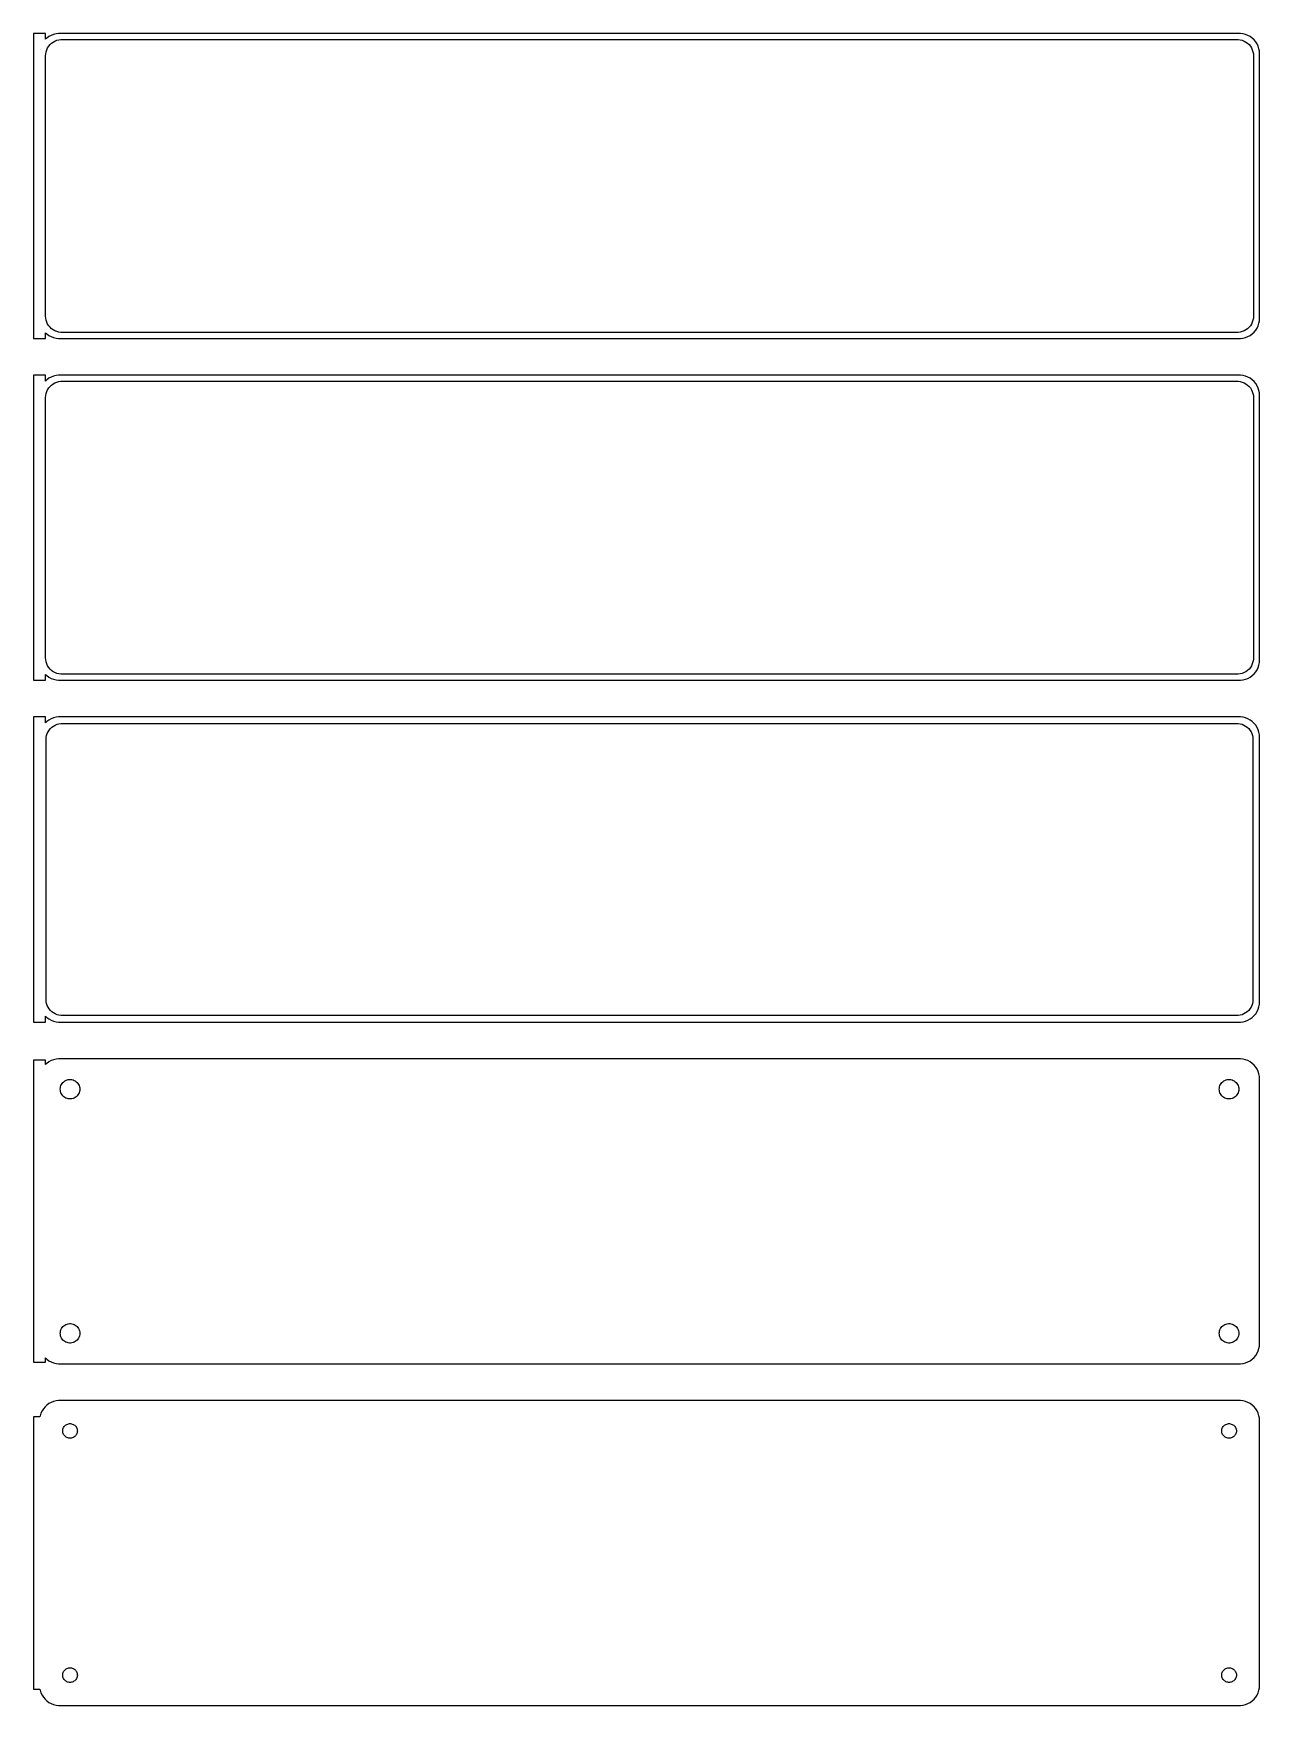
# Model space of a CAD drawing. Header units: metres. Extents: x -152 to 150, y 299 to 709.
import ezdxf

# ---------------------------------------------------------------- set-up
doc = ezdxf.new("R2010")
doc.units = ezdxf.units.M

msp = doc.modelspace()

# ---------------------------------------------------------------- linework, layer by layer
for p, q in [((-148.5, 709.49), (-151.5, 709.49)), ((-151.5, 709.49), (-151.5, 634.51)), ((-148.5, 708.059), (-148.5, 709.49)), ((-148.187, 708.353), (-148.5, 708.059)), ((-147.679, 708.722), (-148.187, 708.353)), ((-147.129, 709.024), (-147.679, 708.722)), ((-147.416, 706.738), (-147.05, 707.082)), ((-146.545, 709.255), (-147.129, 709.024)), ((-147.05, 707.082), (-146.643, 707.377)), ((-146.643, 707.377), (-146.203, 707.619)), ((-145.937, 709.411), (-146.545, 709.255)), ((-146.203, 707.619), (-145.736, 707.804)), ((-145.314, 709.49), (-145.937, 709.411)), ((-145.736, 707.804), (-145.25, 707.929)), ((145.314, 709.49), (-145.314, 709.49)), ((-145.25, 707.929), (-144.751, 707.992)), ((-144.751, 707.992), (144.751, 707.992)), ((144.751, 707.992), (145.25, 707.929)), ((145.25, 707.929), (145.736, 707.804)), ((145.937, 709.411), (145.314, 709.49)), ((145.736, 707.804), (146.203, 707.619)), ((146.545, 709.255), (145.937, 709.411)), ((146.203, 707.619), (146.643, 707.377)), ((147.129, 709.024), (146.545, 709.255)), ((146.643, 707.377), (147.05, 707.082)), ((147.05, 707.082), (147.416, 706.738)), ((147.679, 708.722), (147.129, 709.024)), ((148.187, 708.353), (147.679, 708.722)), ((148.645, 707.923), (148.187, 708.353)), ((149.045, 707.439), (148.645, 707.923)), ((149.382, 706.909), (149.045, 707.439)), ((149.649, 706.341), (149.382, 706.909)), ((-148.5, 704), (-148.468, 704.501)), ((-148.5, 640), (-148.5, 704)), ((-148.468, 704.501), (-148.374, 704.995)), ((-148.374, 704.995), (-148.219, 705.472)), ((-148.219, 705.472), (-148.005, 705.927)), ((-148.005, 705.927), (-147.736, 706.351)), ((-147.736, 706.351), (-147.416, 706.738)), ((147.416, 706.738), (147.736, 706.351)), ((147.736, 706.351), (148.005, 705.927)), ((148.005, 705.927), (148.219, 705.472)), ((148.219, 705.472), (148.374, 704.995)), ((148.374, 704.995), (148.468, 704.501)), ((148.468, 704.501), (148.5, 704)), ((148.5, 704), (148.5, 640)), ((149.843, 705.743), (149.649, 706.341)), ((149.961, 705.127), (149.843, 705.743)), ((150, 704.5), (149.961, 705.127)), ((150, 639.5), (150, 704.5)), ((-148.468, 639.499), (-148.5, 640)), ((-148.374, 639.005), (-148.468, 639.499)), ((-148.219, 638.528), (-148.374, 639.005)), ((-148.005, 638.073), (-148.219, 638.528)), ((-147.736, 637.649), (-148.005, 638.073)), ((-147.416, 637.262), (-147.736, 637.649)), ((-147.05, 636.918), (-147.416, 637.262)), ((147.416, 637.262), (147.05, 636.918)), ((147.736, 637.649), (147.416, 637.262)), ((148.005, 638.073), (147.736, 637.649)), ((148.219, 638.528), (148.005, 638.073)), ((148.374, 639.005), (148.219, 638.528)), ((148.468, 639.499), (148.374, 639.005)), ((148.5, 640), (148.468, 639.499)), ((149.045, 636.561), (149.382, 637.091)), ((149.382, 637.091), (149.649, 637.659)), ((149.649, 637.659), (149.843, 638.257)), ((149.843, 638.257), (149.961, 638.873)), ((149.961, 638.873), (150, 639.5)), ((-151.5, 634.51), (-148.5, 634.51)), ((-148.5, 635.941), (-148.187, 635.647)), ((-148.5, 634.51), (-148.5, 635.941)), ((-148.187, 635.647), (-147.679, 635.278)), ((-147.679, 635.278), (-147.129, 634.976)), ((-147.129, 634.976), (-146.545, 634.745)), ((-146.643, 636.623), (-147.05, 636.918)), ((-146.203, 636.381), (-146.643, 636.623)), ((-146.545, 634.745), (-145.937, 634.589)), ((-145.736, 636.196), (-146.203, 636.381)), ((-145.937, 634.589), (-145.314, 634.51)), ((-145.25, 636.071), (-145.736, 636.196)), ((-145.314, 634.51), (145.314, 634.51)), ((-144.751, 636.008), (-145.25, 636.071)), ((144.751, 636.008), (-144.751, 636.008)), ((145.25, 636.071), (144.751, 636.008)), ((145.736, 636.196), (145.25, 636.071)), ((145.314, 634.51), (145.937, 634.589)), ((146.203, 636.381), (145.736, 636.196)), ((145.937, 634.589), (146.545, 634.745)), ((146.643, 636.623), (146.203, 636.381)), ((146.545, 634.745), (147.129, 634.976)), ((147.05, 636.918), (146.643, 636.623)), ((147.129, 634.976), (147.679, 635.278)), ((147.679, 635.278), (148.187, 635.647)), ((148.187, 635.647), (148.645, 636.077)), ((148.645, 636.077), (149.045, 636.561)), ((-148.5, 625.49), (-151.5, 625.49)), ((-151.5, 625.49), (-151.5, 550.51)), ((-148.5, 624.059), (-148.5, 625.49)), ((-147.679, 624.722), (-148.187, 624.353)), ((-147.129, 625.024), (-147.679, 624.722)), ((-146.545, 625.255), (-147.129, 625.024)), ((-145.937, 625.411), (-146.545, 625.255)), ((-145.314, 625.49), (-145.937, 625.411)), ((145.314, 625.49), (-145.314, 625.49)), ((145.937, 625.411), (145.314, 625.49)), ((146.545, 625.255), (145.937, 625.411)), ((147.129, 625.024), (146.545, 625.255)), ((147.679, 624.722), (147.129, 625.024)), ((148.187, 624.353), (147.679, 624.722)), ((-148.187, 624.353), (-148.5, 624.059)), ((-148.468, 620.501), (-148.374, 620.995)), ((-148.374, 620.995), (-148.219, 621.472)), ((-148.219, 621.472), (-148.005, 621.927)), ((-148.005, 621.927), (-147.736, 622.351)), ((-147.736, 622.351), (-147.416, 622.738)), ((-147.416, 622.738), (-147.05, 623.082)), ((-147.05, 623.082), (-146.643, 623.377)), ((-146.643, 623.377), (-146.203, 623.619)), ((-146.203, 623.619), (-145.736, 623.804)), ((-145.736, 623.804), (-145.25, 623.929)), ((-145.25, 623.929), (-144.751, 623.992)), ((-144.751, 623.992), (144.751, 623.992)), ((144.751, 623.992), (145.25, 623.929)), ((145.25, 623.929), (145.736, 623.804)), ((145.736, 623.804), (146.203, 623.619)), ((146.203, 623.619), (146.643, 623.377)), ((146.643, 623.377), (147.05, 623.082)), ((147.05, 623.082), (147.416, 622.738)), ((147.416, 622.738), (147.736, 622.351)), ((147.736, 622.351), (148.005, 621.927)), ((148.005, 621.927), (148.219, 621.472)), ((148.645, 623.923), (148.187, 624.353)), ((148.219, 621.472), (148.374, 620.995)), ((148.374, 620.995), (148.468, 620.501)), ((149.045, 623.439), (148.645, 623.923)), ((149.382, 622.909), (149.045, 623.439)), ((149.649, 622.341), (149.382, 622.909)), ((149.843, 621.743), (149.649, 622.341)), ((149.961, 621.127), (149.843, 621.743)), ((150, 620.5), (149.961, 621.127)), ((-148.5, 620), (-148.468, 620.501)), ((-148.5, 556), (-148.5, 620)), ((148.468, 620.501), (148.5, 620)), ((148.5, 620), (148.5, 556)), ((150, 555.5), (150, 620.5)), ((-148.468, 555.499), (-148.5, 556)), ((-148.374, 555.005), (-148.468, 555.499)), ((-148.219, 554.528), (-148.374, 555.005)), ((148.374, 555.005), (148.219, 554.528)), ((148.468, 555.499), (148.374, 555.005)), ((148.5, 556), (148.468, 555.499)), ((149.843, 554.257), (149.961, 554.873)), ((149.961, 554.873), (150, 555.5)), ((-148.5, 551.941), (-148.187, 551.647)), ((-148.5, 550.51), (-148.5, 551.941)), ((-148.005, 554.073), (-148.219, 554.528)), ((-148.187, 551.647), (-147.679, 551.278)), ((-147.736, 553.649), (-148.005, 554.073)), ((-147.416, 553.262), (-147.736, 553.649)), ((-147.679, 551.278), (-147.129, 550.976)), ((-147.05, 552.918), (-147.416, 553.262)), ((-147.129, 550.976), (-146.545, 550.745)), ((-146.643, 552.623), (-147.05, 552.918)), ((-146.203, 552.381), (-146.643, 552.623)), ((-146.545, 550.745), (-145.937, 550.589)), ((-145.736, 552.196), (-146.203, 552.381)), ((-145.25, 552.071), (-145.736, 552.196)), ((-144.751, 552.008), (-145.25, 552.071)), ((144.751, 552.008), (-144.751, 552.008)), ((145.25, 552.071), (144.751, 552.008)), ((145.736, 552.196), (145.25, 552.071)), ((146.203, 552.381), (145.736, 552.196)), ((145.937, 550.589), (146.545, 550.745)), ((146.643, 552.623), (146.203, 552.381)), ((146.545, 550.745), (147.129, 550.976)), ((147.05, 552.918), (146.643, 552.623)), ((147.416, 553.262), (147.05, 552.918)), ((147.129, 550.976), (147.679, 551.278)), ((147.736, 553.649), (147.416, 553.262)), ((147.679, 551.278), (148.187, 551.647)), ((148.005, 554.073), (147.736, 553.649)), ((148.219, 554.528), (148.005, 554.073)), ((148.187, 551.647), (148.645, 552.077)), ((148.645, 552.077), (149.045, 552.561)), ((149.045, 552.561), (149.382, 553.091)), ((149.382, 553.091), (149.649, 553.659)), ((149.649, 553.659), (149.843, 554.257)), ((-151.5, 550.51), (-148.5, 550.51)), ((-145.937, 550.589), (-145.314, 550.51)), ((-145.314, 550.51), (145.314, 550.51)), ((145.314, 550.51), (145.937, 550.589)), ((-148.5, 541.49), (-151.5, 541.49)), ((-151.5, 541.49), (-151.5, 466.51)), ((-148.5, 540.059), (-148.5, 541.49)), ((-148.187, 540.353), (-148.5, 540.059)), ((-147.679, 540.722), (-148.187, 540.353)), ((-147.129, 541.024), (-147.679, 540.722)), ((-147.633, 538.276), (-147.323, 538.651)), ((-147.323, 538.651), (-146.969, 538.984)), ((-146.545, 541.255), (-147.129, 541.024)), ((-146.969, 538.984), (-146.575, 539.27)), ((-146.575, 539.27), (-146.149, 539.504)), ((-145.937, 541.411), (-146.545, 541.255)), ((-146.149, 539.504), (-145.697, 539.683)), ((-145.314, 541.49), (-145.937, 541.411)), ((-145.697, 539.683), (-145.226, 539.804)), ((145.314, 541.49), (-145.314, 541.49)), ((-145.226, 539.804), (-144.743, 539.865)), ((-144.743, 539.865), (144.743, 539.865)), ((144.743, 539.865), (145.226, 539.804)), ((145.226, 539.804), (145.697, 539.683)), ((145.937, 541.411), (145.314, 541.49)), ((145.697, 539.683), (146.149, 539.504)), ((146.545, 541.255), (145.937, 541.411)), ((146.149, 539.504), (146.575, 539.27)), ((147.129, 541.024), (146.545, 541.255)), ((146.575, 539.27), (146.969, 538.984)), ((146.969, 538.984), (147.323, 538.651)), ((147.679, 540.722), (147.129, 541.024)), ((147.323, 538.651), (147.633, 538.276)), ((148.187, 540.353), (147.679, 540.722)), ((148.645, 539.923), (148.187, 540.353)), ((149.045, 539.439), (148.645, 539.923)), ((149.382, 538.909), (149.045, 539.439)), ((149.649, 538.341), (149.382, 538.909)), ((-148.373, 536), (-148.342, 536.485)), ((-148.373, 472), (-148.373, 536)), ((-148.342, 536.485), (-148.251, 536.963)), ((-148.251, 536.963), (-148.101, 537.426)), ((-148.101, 537.426), (-147.894, 537.866)), ((-147.894, 537.866), (-147.633, 538.276)), ((147.633, 538.276), (147.894, 537.866)), ((147.894, 537.866), (148.101, 537.426)), ((148.101, 537.426), (148.251, 536.963)), ((148.251, 536.963), (148.342, 536.485)), ((148.342, 536.485), (148.373, 536)), ((148.373, 536), (148.373, 472)), ((149.843, 537.743), (149.649, 538.341)), ((149.961, 537.127), (149.843, 537.743)), ((150, 536.5), (149.961, 537.127)), ((150, 471.5), (150, 536.5)), ((-148.342, 471.515), (-148.373, 472)), ((-148.251, 471.037), (-148.342, 471.515)), ((-148.101, 470.574), (-148.251, 471.037)), ((-147.894, 470.134), (-148.101, 470.574)), ((-147.633, 469.724), (-147.894, 470.134)), ((-147.323, 469.349), (-147.633, 469.724)), ((-146.969, 469.016), (-147.323, 469.349)), ((-146.575, 468.73), (-146.969, 469.016)), ((-146.149, 468.496), (-146.575, 468.73)), ((146.575, 468.73), (146.149, 468.496)), ((146.969, 469.016), (146.575, 468.73)), ((147.323, 469.349), (146.969, 469.016)), ((147.633, 469.724), (147.323, 469.349)), ((147.894, 470.134), (147.633, 469.724)), ((148.101, 470.574), (147.894, 470.134)), ((148.251, 471.037), (148.101, 470.574)), ((148.342, 471.515), (148.251, 471.037)), ((148.373, 472), (148.342, 471.515)), ((148.645, 468.077), (149.045, 468.561)), ((149.045, 468.561), (149.382, 469.091)), ((149.382, 469.091), (149.649, 469.659)), ((149.649, 469.659), (149.843, 470.257)), ((149.843, 470.257), (149.961, 470.873)), ((149.961, 470.873), (150, 471.5)), ((-151.5, 466.51), (-148.5, 466.51)), ((-148.5, 467.941), (-148.187, 467.647)), ((-148.5, 466.51), (-148.5, 467.941)), ((-148.187, 467.647), (-147.679, 467.278)), ((-147.679, 467.278), (-147.129, 466.976)), ((-147.129, 466.976), (-146.545, 466.745)), ((-146.545, 466.745), (-145.937, 466.589)), ((-145.697, 468.317), (-146.149, 468.496)), ((-145.937, 466.589), (-145.314, 466.51)), ((-145.226, 468.196), (-145.697, 468.317)), ((-145.314, 466.51), (145.314, 466.51)), ((-144.743, 468.135), (-145.226, 468.196)), ((144.743, 468.135), (-144.743, 468.135)), ((145.226, 468.196), (144.743, 468.135)), ((145.697, 468.317), (145.226, 468.196)), ((145.314, 466.51), (145.937, 466.589)), ((146.149, 468.496), (145.697, 468.317)), ((145.937, 466.589), (146.545, 466.745)), ((146.545, 466.745), (147.129, 466.976)), ((147.129, 466.976), (147.679, 467.278)), ((147.679, 467.278), (148.187, 467.647)), ((148.187, 467.647), (148.645, 468.077)), ((-148.5, 457.115), (-151.5, 457.115)), ((-151.5, 457.115), (-151.5, 382.885)), ((-148.5, 456.059), (-148.5, 457.115)), ((-148.187, 456.353), (-148.5, 456.059)), ((-147.679, 456.722), (-148.187, 456.353)), ((-147.129, 457.024), (-147.679, 456.722)), ((-146.545, 457.255), (-147.129, 457.024)), ((-145.937, 457.411), (-146.545, 457.255)), ((-145.314, 457.49), (-145.937, 457.411)), ((145.314, 457.49), (-145.314, 457.49)), ((145.937, 457.411), (145.314, 457.49)), ((146.545, 457.255), (145.937, 457.411)), ((147.129, 457.024), (146.545, 457.255)), ((147.679, 456.722), (147.129, 457.024)), ((148.187, 456.353), (147.679, 456.722)), ((148.645, 455.923), (148.187, 456.353)), ((-143.786, 452.026), (-143.522, 452.172)), ((-143.522, 452.172), (-143.242, 452.283)), ((-143.242, 452.283), (-142.95, 452.357)), ((-142.95, 452.357), (-142.651, 452.395)), ((-142.651, 452.395), (-142.349, 452.395)), ((-142.349, 452.395), (-142.05, 452.357)), ((-142.05, 452.357), (-141.758, 452.283)), ((-141.758, 452.283), (-141.478, 452.172)), ((-141.478, 452.172), (-141.214, 452.026)), ((141.214, 452.026), (141.478, 452.172)), ((141.478, 452.172), (141.758, 452.283)), ((141.758, 452.283), (142.05, 452.357)), ((142.05, 452.357), (142.349, 452.395)), ((142.349, 452.395), (142.651, 452.395)), ((142.651, 452.395), (142.95, 452.357)), ((142.95, 452.357), (143.242, 452.283)), ((143.242, 452.283), (143.522, 452.172)), ((143.522, 452.172), (143.786, 452.026)), ((149.045, 455.439), (148.645, 455.923)), ((149.382, 454.909), (149.045, 455.439)), ((149.649, 454.341), (149.382, 454.909)), ((149.843, 453.743), (149.649, 454.341)), ((149.961, 453.127), (149.843, 453.743)), ((150, 452.5), (149.961, 453.127)), ((150, 387.5), (150, 452.5)), ((-144.9, 450), (-144.881, 450.301)), ((-144.881, 449.699), (-144.9, 450)), ((-144.881, 450.301), (-144.825, 450.597)), ((-144.825, 449.403), (-144.881, 449.699)), ((-144.825, 450.597), (-144.731, 450.883)), ((-144.731, 449.117), (-144.825, 449.403)), ((-144.731, 450.883), (-144.603, 451.156)), ((-144.603, 448.844), (-144.731, 449.117)), ((-144.603, 451.156), (-144.442, 451.411)), ((-144.442, 448.589), (-144.603, 448.844)), ((-144.442, 451.411), (-144.25, 451.643)), ((-144.25, 448.357), (-144.442, 448.589)), ((-144.25, 451.643), (-144.03, 451.849)), ((-144.03, 448.151), (-144.25, 448.357)), ((-144.03, 451.849), (-143.786, 452.026)), ((-143.786, 447.974), (-144.03, 448.151)), ((-143.522, 447.828), (-143.786, 447.974)), ((-141.214, 447.974), (-141.478, 447.828)), ((-141.214, 452.026), (-140.97, 451.849)), ((-140.97, 448.151), (-141.214, 447.974)), ((-140.97, 451.849), (-140.75, 451.643)), ((-140.75, 448.357), (-140.97, 448.151)), ((-140.75, 451.643), (-140.558, 451.411)), ((-140.558, 448.589), (-140.75, 448.357)), ((-140.558, 451.411), (-140.397, 451.156)), ((-140.397, 448.844), (-140.558, 448.589)), ((-140.397, 451.156), (-140.269, 450.883)), ((-140.269, 449.117), (-140.397, 448.844)), ((-140.269, 450.883), (-140.175, 450.597)), ((-140.175, 449.403), (-140.269, 449.117)), ((-140.175, 450.597), (-140.119, 450.301)), ((-140.119, 449.699), (-140.175, 449.403)), ((-140.119, 450.301), (-140.1, 450)), ((-140.1, 450), (-140.119, 449.699)), ((140.1, 450), (140.119, 450.301)), ((140.119, 449.699), (140.1, 450)), ((140.119, 450.301), (140.175, 450.597)), ((140.175, 449.403), (140.119, 449.699)), ((140.175, 450.597), (140.269, 450.883)), ((140.269, 449.117), (140.175, 449.403)), ((140.269, 450.883), (140.397, 451.156)), ((140.397, 448.844), (140.269, 449.117)), ((140.397, 451.156), (140.558, 451.411)), ((140.558, 448.589), (140.397, 448.844)), ((140.558, 451.411), (140.75, 451.643)), ((140.75, 448.357), (140.558, 448.589)), ((140.75, 451.643), (140.97, 451.849)), ((140.97, 448.151), (140.75, 448.357)), ((140.97, 451.849), (141.214, 452.026)), ((141.214, 447.974), (140.97, 448.151)), ((141.478, 447.828), (141.214, 447.974)), ((143.786, 447.974), (143.522, 447.828)), ((143.786, 452.026), (144.03, 451.849)), ((144.03, 448.151), (143.786, 447.974)), ((144.03, 451.849), (144.25, 451.643)), ((144.25, 448.357), (144.03, 448.151)), ((144.25, 451.643), (144.442, 451.411)), ((144.442, 448.589), (144.25, 448.357)), ((144.442, 451.411), (144.603, 451.156)), ((144.603, 448.844), (144.442, 448.589)), ((144.603, 451.156), (144.731, 450.883)), ((144.731, 449.117), (144.603, 448.844)), ((144.731, 450.883), (144.825, 450.597)), ((144.825, 449.403), (144.731, 449.117)), ((144.825, 450.597), (144.881, 450.301)), ((144.881, 449.699), (144.825, 449.403)), ((144.881, 450.301), (144.9, 450)), ((144.9, 450), (144.881, 449.699)), ((-143.242, 447.717), (-143.522, 447.828)), ((-142.95, 447.643), (-143.242, 447.717)), ((-142.651, 447.605), (-142.95, 447.643)), ((-142.349, 447.605), (-142.651, 447.605)), ((-142.05, 447.643), (-142.349, 447.605)), ((-141.758, 447.717), (-142.05, 447.643)), ((-141.478, 447.828), (-141.758, 447.717)), ((141.758, 447.717), (141.478, 447.828)), ((142.05, 447.643), (141.758, 447.717)), ((142.349, 447.605), (142.05, 447.643)), ((142.651, 447.605), (142.349, 447.605)), ((142.95, 447.643), (142.651, 447.605)), ((143.242, 447.717), (142.95, 447.643)), ((143.522, 447.828), (143.242, 447.717)), ((-144.881, 390.301), (-144.825, 390.597)), ((-144.825, 390.597), (-144.731, 390.883)), ((-144.731, 390.883), (-144.603, 391.156)), ((-144.603, 391.156), (-144.442, 391.411)), ((-144.442, 391.411), (-144.25, 391.643)), ((-144.25, 391.643), (-144.03, 391.849)), ((-144.03, 391.849), (-143.786, 392.026)), ((-143.786, 392.026), (-143.522, 392.172)), ((-143.522, 392.172), (-143.242, 392.283)), ((-143.242, 392.283), (-142.95, 392.357)), ((-142.95, 392.357), (-142.651, 392.395)), ((-142.651, 392.395), (-142.349, 392.395)), ((-142.349, 392.395), (-142.05, 392.357)), ((-142.05, 392.357), (-141.758, 392.283)), ((-141.758, 392.283), (-141.478, 392.172)), ((-141.478, 392.172), (-141.214, 392.026)), ((-141.214, 392.026), (-140.97, 391.849)), ((-140.97, 391.849), (-140.75, 391.643)), ((-140.75, 391.643), (-140.558, 391.411)), ((-140.558, 391.411), (-140.397, 391.156)), ((-140.397, 391.156), (-140.269, 390.883)), ((-140.269, 390.883), (-140.175, 390.597)), ((-140.175, 390.597), (-140.119, 390.301)), ((140.119, 390.301), (140.175, 390.597)), ((140.175, 390.597), (140.269, 390.883)), ((140.269, 390.883), (140.397, 391.156)), ((140.397, 391.156), (140.558, 391.411)), ((140.558, 391.411), (140.75, 391.643)), ((140.75, 391.643), (140.97, 391.849)), ((140.97, 391.849), (141.214, 392.026)), ((141.214, 392.026), (141.478, 392.172)), ((141.478, 392.172), (141.758, 392.283)), ((141.758, 392.283), (142.05, 392.357)), ((142.05, 392.357), (142.349, 392.395)), ((142.349, 392.395), (142.651, 392.395)), ((142.651, 392.395), (142.95, 392.357)), ((142.95, 392.357), (143.242, 392.283)), ((143.242, 392.283), (143.522, 392.172)), ((143.522, 392.172), (143.786, 392.026)), ((143.786, 392.026), (144.03, 391.849)), ((144.03, 391.849), (144.25, 391.643)), ((144.25, 391.643), (144.442, 391.411)), ((144.442, 391.411), (144.603, 391.156)), ((144.603, 391.156), (144.731, 390.883)), ((144.731, 390.883), (144.825, 390.597)), ((144.825, 390.597), (144.881, 390.301)), ((-144.9, 390), (-144.881, 390.301)), ((-144.881, 389.699), (-144.9, 390)), ((-144.825, 389.403), (-144.881, 389.699)), ((-144.731, 389.117), (-144.825, 389.403)), ((-144.603, 388.844), (-144.731, 389.117)), ((-144.442, 388.589), (-144.603, 388.844)), ((-144.25, 388.357), (-144.442, 388.589)), ((-144.03, 388.151), (-144.25, 388.357)), ((-143.786, 387.974), (-144.03, 388.151)), ((-143.522, 387.828), (-143.786, 387.974)), ((-143.242, 387.717), (-143.522, 387.828)), ((-142.95, 387.643), (-143.242, 387.717)), ((-142.651, 387.605), (-142.95, 387.643)), ((-142.349, 387.605), (-142.651, 387.605)), ((-142.05, 387.643), (-142.349, 387.605)), ((-141.758, 387.717), (-142.05, 387.643)), ((-141.478, 387.828), (-141.758, 387.717)), ((-141.214, 387.974), (-141.478, 387.828)), ((-140.97, 388.151), (-141.214, 387.974)), ((-140.75, 388.357), (-140.97, 388.151)), ((-140.558, 388.589), (-140.75, 388.357)), ((-140.397, 388.844), (-140.558, 388.589)), ((-140.269, 389.117), (-140.397, 388.844)), ((-140.175, 389.403), (-140.269, 389.117)), ((-140.119, 389.699), (-140.175, 389.403)), ((-140.119, 390.301), (-140.1, 390)), ((-140.1, 390), (-140.119, 389.699)), ((140.1, 390), (140.119, 390.301)), ((140.119, 389.699), (140.1, 390)), ((140.175, 389.403), (140.119, 389.699)), ((140.269, 389.117), (140.175, 389.403)), ((140.397, 388.844), (140.269, 389.117)), ((140.558, 388.589), (140.397, 388.844)), ((140.75, 388.357), (140.558, 388.589)), ((140.97, 388.151), (140.75, 388.357)), ((141.214, 387.974), (140.97, 388.151)), ((141.478, 387.828), (141.214, 387.974)), ((141.758, 387.717), (141.478, 387.828)), ((142.05, 387.643), (141.758, 387.717)), ((142.349, 387.605), (142.05, 387.643)), ((142.651, 387.605), (142.349, 387.605)), ((142.95, 387.643), (142.651, 387.605)), ((143.242, 387.717), (142.95, 387.643)), ((143.522, 387.828), (143.242, 387.717)), ((143.786, 387.974), (143.522, 387.828)), ((144.03, 388.151), (143.786, 387.974)), ((144.25, 388.357), (144.03, 388.151)), ((144.442, 388.589), (144.25, 388.357)), ((144.603, 388.844), (144.442, 388.589)), ((144.731, 389.117), (144.603, 388.844)), ((144.825, 389.403), (144.731, 389.117)), ((144.881, 389.699), (144.825, 389.403)), ((144.881, 390.301), (144.9, 390)), ((144.9, 390), (144.881, 389.699)), ((149.843, 386.257), (149.961, 386.873)), ((149.961, 386.873), (150, 387.5)), ((-151.5, 382.885), (-148.5, 382.885)), ((-148.5, 382.885), (-148.5, 383.941)), ((-148.5, 383.941), (-148.187, 383.647)), ((-148.187, 383.647), (-147.679, 383.278)), ((-147.679, 383.278), (-147.129, 382.976)), ((-147.129, 382.976), (-146.545, 382.745)), ((-146.545, 382.745), (-145.937, 382.589)), ((-145.937, 382.589), (-145.314, 382.51)), ((-145.314, 382.51), (145.314, 382.51)), ((145.314, 382.51), (145.937, 382.589)), ((145.937, 382.589), (146.545, 382.745)), ((146.545, 382.745), (147.129, 382.976)), ((147.129, 382.976), (147.679, 383.278)), ((147.679, 383.278), (148.187, 383.647)), ((148.187, 383.647), (148.645, 384.077)), ((148.645, 384.077), (149.045, 384.561)), ((149.045, 384.561), (149.382, 385.091)), ((149.382, 385.091), (149.649, 385.659)), ((149.649, 385.659), (149.843, 386.257)), ((-149.649, 370.341), (-149.843, 369.743)), ((-149.382, 370.909), (-149.649, 370.341)), ((-149.045, 371.439), (-149.382, 370.909)), ((-148.645, 371.923), (-149.045, 371.439)), ((-148.187, 372.353), (-148.645, 371.923)), ((-147.679, 372.722), (-148.187, 372.353)), ((-147.129, 373.024), (-147.679, 372.722)), ((-146.545, 373.255), (-147.129, 373.024)), ((-145.937, 373.411), (-146.545, 373.255)), ((-145.314, 373.49), (-145.937, 373.411)), ((145.314, 373.49), (-145.314, 373.49)), ((145.937, 373.411), (145.314, 373.49)), ((146.545, 373.255), (145.937, 373.411)), ((147.129, 373.024), (146.545, 373.255)), ((147.679, 372.722), (147.129, 373.024)), ((148.187, 372.353), (147.679, 372.722)), ((148.645, 371.923), (148.187, 372.353)), ((149.045, 371.439), (148.645, 371.923)), ((149.382, 370.909), (149.045, 371.439)), ((149.649, 370.341), (149.382, 370.909)), ((149.843, 369.743), (149.649, 370.341)), ((-149.9, 369.444), (-151.5, 369.444)), ((-151.5, 369.444), (-151.5, 302.556)), ((-149.843, 369.743), (-149.9, 369.444)), ((-144.3, 366), (-144.286, 366.226)), ((-144.286, 365.774), (-144.3, 366)), ((-144.286, 366.226), (-144.243, 366.448)), ((-144.243, 365.552), (-144.286, 365.774)), ((-144.243, 366.448), (-144.174, 366.663)), ((-144.174, 366.663), (-144.077, 366.867)), ((-144.077, 366.867), (-143.956, 367.058)), ((-143.956, 367.058), (-143.812, 367.232)), ((-143.812, 367.232), (-143.647, 367.387)), ((-143.647, 367.387), (-143.464, 367.52)), ((-143.464, 367.52), (-143.266, 367.629)), ((-143.266, 367.629), (-143.056, 367.712)), ((-143.056, 367.712), (-142.837, 367.768)), ((-142.837, 367.768), (-142.613, 367.796)), ((-142.613, 367.796), (-142.387, 367.796)), ((-142.387, 367.796), (-142.163, 367.768)), ((-142.163, 367.768), (-141.944, 367.712)), ((-141.944, 367.712), (-141.734, 367.629)), ((-141.734, 367.629), (-141.536, 367.52)), ((-141.536, 367.52), (-141.353, 367.387)), ((-141.353, 367.387), (-141.188, 367.232)), ((-141.188, 367.232), (-141.044, 367.058)), ((-141.044, 367.058), (-140.923, 366.867)), ((-140.923, 366.867), (-140.826, 366.663)), ((-140.826, 366.663), (-140.757, 366.448)), ((-140.757, 366.448), (-140.714, 366.226)), ((-140.714, 365.774), (-140.757, 365.552)), ((-140.714, 366.226), (-140.7, 366)), ((-140.7, 366), (-140.714, 365.774)), ((140.7, 366), (140.714, 366.226)), ((140.714, 365.774), (140.7, 366)), ((140.714, 366.226), (140.757, 366.448)), ((140.757, 365.552), (140.714, 365.774)), ((140.757, 366.448), (140.826, 366.663)), ((140.826, 366.663), (140.923, 366.867)), ((140.923, 366.867), (141.044, 367.058)), ((141.044, 367.058), (141.188, 367.232)), ((141.188, 367.232), (141.353, 367.387)), ((141.353, 367.387), (141.536, 367.52)), ((141.536, 367.52), (141.734, 367.629)), ((141.734, 367.629), (141.944, 367.712)), ((141.944, 367.712), (142.163, 367.768)), ((142.163, 367.768), (142.387, 367.796)), ((142.387, 367.796), (142.613, 367.796)), ((142.613, 367.796), (142.837, 367.768)), ((142.837, 367.768), (143.056, 367.712)), ((143.056, 367.712), (143.266, 367.629)), ((143.266, 367.629), (143.464, 367.52)), ((143.464, 367.52), (143.647, 367.387)), ((143.647, 367.387), (143.812, 367.232)), ((143.812, 367.232), (143.956, 367.058)), ((143.956, 367.058), (144.077, 366.867)), ((144.077, 366.867), (144.174, 366.663)), ((144.174, 366.663), (144.243, 366.448)), ((144.243, 366.448), (144.286, 366.226)), ((144.286, 365.774), (144.243, 365.552)), ((144.286, 366.226), (144.3, 366)), ((144.3, 366), (144.286, 365.774)), ((149.961, 369.127), (149.843, 369.743)), ((150, 368.5), (149.961, 369.127)), ((150, 303.5), (150, 368.5)), ((-144.174, 365.337), (-144.243, 365.552)), ((-144.077, 365.133), (-144.174, 365.337)), ((-143.956, 364.942), (-144.077, 365.133)), ((-143.812, 364.768), (-143.956, 364.942)), ((-143.647, 364.613), (-143.812, 364.768)), ((-143.464, 364.48), (-143.647, 364.613)), ((-143.266, 364.371), (-143.464, 364.48)), ((-143.056, 364.288), (-143.266, 364.371)), ((-142.837, 364.232), (-143.056, 364.288)), ((-142.613, 364.204), (-142.837, 364.232)), ((-142.387, 364.204), (-142.613, 364.204)), ((-142.163, 364.232), (-142.387, 364.204)), ((-141.944, 364.288), (-142.163, 364.232)), ((-141.734, 364.371), (-141.944, 364.288)), ((-141.536, 364.48), (-141.734, 364.371)), ((-141.353, 364.613), (-141.536, 364.48)), ((-141.188, 364.768), (-141.353, 364.613)), ((-141.044, 364.942), (-141.188, 364.768)), ((-140.923, 365.133), (-141.044, 364.942)), ((-140.826, 365.337), (-140.923, 365.133)), ((-140.757, 365.552), (-140.826, 365.337)), ((140.826, 365.337), (140.757, 365.552)), ((140.923, 365.133), (140.826, 365.337)), ((141.044, 364.942), (140.923, 365.133)), ((141.188, 364.768), (141.044, 364.942)), ((141.353, 364.613), (141.188, 364.768)), ((141.536, 364.48), (141.353, 364.613)), ((141.734, 364.371), (141.536, 364.48)), ((141.944, 364.288), (141.734, 364.371)), ((142.163, 364.232), (141.944, 364.288)), ((142.387, 364.204), (142.163, 364.232)), ((142.613, 364.204), (142.387, 364.204)), ((142.837, 364.232), (142.613, 364.204)), ((143.056, 364.288), (142.837, 364.232)), ((143.266, 364.371), (143.056, 364.288)), ((143.464, 364.48), (143.266, 364.371)), ((143.647, 364.613), (143.464, 364.48)), ((143.812, 364.768), (143.647, 364.613)), ((143.956, 364.942), (143.812, 364.768)), ((144.077, 365.133), (143.956, 364.942)), ((144.174, 365.337), (144.077, 365.133)), ((144.243, 365.552), (144.174, 365.337)), ((-144.3, 306), (-144.286, 306.226)), ((-144.286, 305.774), (-144.3, 306)), ((-144.286, 306.226), (-144.243, 306.448)), ((-144.243, 305.552), (-144.286, 305.774)), ((-144.243, 306.448), (-144.174, 306.663)), ((-144.174, 305.337), (-144.243, 305.552)), ((-144.174, 306.663), (-144.077, 306.867)), ((-144.077, 305.133), (-144.174, 305.337)), ((-144.077, 306.867), (-143.956, 307.058)), ((-143.956, 304.942), (-144.077, 305.133)), ((-143.956, 307.058), (-143.812, 307.232)), ((-143.812, 304.768), (-143.956, 304.942)), ((-143.812, 307.232), (-143.647, 307.387)), ((-143.647, 304.613), (-143.812, 304.768)), ((-143.647, 307.387), (-143.464, 307.52)), ((-143.464, 304.48), (-143.647, 304.613)), ((-143.464, 307.52), (-143.266, 307.629)), ((-143.266, 304.371), (-143.464, 304.48)), ((-143.266, 307.629), (-143.056, 307.712)), ((-143.056, 304.288), (-143.266, 304.371)), ((-143.056, 307.712), (-142.837, 307.768)), ((-142.837, 304.232), (-143.056, 304.288)), ((-142.837, 307.768), (-142.613, 307.796)), ((-142.613, 304.204), (-142.837, 304.232)), ((-142.613, 307.796), (-142.387, 307.796)), ((-142.387, 304.204), (-142.613, 304.204)), ((-142.387, 307.796), (-142.163, 307.768)), ((-142.163, 304.232), (-142.387, 304.204)), ((-142.163, 307.768), (-141.944, 307.712)), ((-141.944, 304.288), (-142.163, 304.232)), ((-141.944, 307.712), (-141.734, 307.629)), ((-141.734, 304.371), (-141.944, 304.288)), ((-141.734, 307.629), (-141.536, 307.52)), ((-141.536, 304.48), (-141.734, 304.371)), ((-141.536, 307.52), (-141.353, 307.387)), ((-141.353, 304.613), (-141.536, 304.48)), ((-141.353, 307.387), (-141.188, 307.232)), ((-141.188, 304.768), (-141.353, 304.613)), ((-141.188, 307.232), (-141.044, 307.058)), ((-141.044, 304.942), (-141.188, 304.768)), ((-141.044, 307.058), (-140.923, 306.867)), ((-140.923, 305.133), (-141.044, 304.942)), ((-140.923, 306.867), (-140.826, 306.663)), ((-140.826, 305.337), (-140.923, 305.133)), ((-140.826, 306.663), (-140.757, 306.448)), ((-140.757, 305.552), (-140.826, 305.337)), ((-140.757, 306.448), (-140.714, 306.226)), ((-140.714, 305.774), (-140.757, 305.552)), ((-140.714, 306.226), (-140.7, 306)), ((-140.7, 306), (-140.714, 305.774)), ((140.7, 306), (140.714, 306.226)), ((140.714, 305.774), (140.7, 306)), ((140.714, 306.226), (140.757, 306.448)), ((140.757, 305.552), (140.714, 305.774)), ((140.757, 306.448), (140.826, 306.663)), ((140.826, 305.337), (140.757, 305.552)), ((140.826, 306.663), (140.923, 306.867)), ((140.923, 305.133), (140.826, 305.337)), ((140.923, 306.867), (141.044, 307.058)), ((141.044, 304.942), (140.923, 305.133)), ((141.044, 307.058), (141.188, 307.232)), ((141.188, 304.768), (141.044, 304.942)), ((141.188, 307.232), (141.353, 307.387)), ((141.353, 304.613), (141.188, 304.768)), ((141.353, 307.387), (141.536, 307.52)), ((141.536, 304.48), (141.353, 304.613)), ((141.536, 307.52), (141.734, 307.629)), ((141.734, 304.371), (141.536, 304.48)), ((141.734, 307.629), (141.944, 307.712)), ((141.944, 304.288), (141.734, 304.371)), ((141.944, 307.712), (142.163, 307.768)), ((142.163, 304.232), (141.944, 304.288)), ((142.163, 307.768), (142.387, 307.796)), ((142.387, 304.204), (142.163, 304.232)), ((142.387, 307.796), (142.613, 307.796)), ((142.613, 304.204), (142.387, 304.204)), ((142.613, 307.796), (142.837, 307.768)), ((142.837, 304.232), (142.613, 304.204)), ((142.837, 307.768), (143.056, 307.712)), ((143.056, 304.288), (142.837, 304.232)), ((143.056, 307.712), (143.266, 307.629)), ((143.266, 304.371), (143.056, 304.288)), ((143.266, 307.629), (143.464, 307.52)), ((143.464, 304.48), (143.266, 304.371)), ((143.464, 307.52), (143.647, 307.387)), ((143.647, 304.613), (143.464, 304.48)), ((143.647, 307.387), (143.812, 307.232)), ((143.812, 304.768), (143.647, 304.613)), ((143.812, 307.232), (143.956, 307.058)), ((143.956, 304.942), (143.812, 304.768)), ((143.956, 307.058), (144.077, 306.867)), ((144.077, 305.133), (143.956, 304.942)), ((144.077, 306.867), (144.174, 306.663)), ((144.174, 305.337), (144.077, 305.133)), ((144.174, 306.663), (144.243, 306.448)), ((144.243, 305.552), (144.174, 305.337)), ((144.243, 306.448), (144.286, 306.226)), ((144.286, 305.774), (144.243, 305.552)), ((144.286, 306.226), (144.3, 306)), ((144.3, 306), (144.286, 305.774)), ((-151.5, 302.556), (-149.9, 302.556)), ((-149.9, 302.556), (-149.843, 302.257)), ((-149.843, 302.257), (-149.649, 301.659)), ((-149.649, 301.659), (-149.382, 301.091)), ((-149.382, 301.091), (-149.045, 300.561)), ((-149.045, 300.561), (-148.645, 300.077)), ((-148.645, 300.077), (-148.187, 299.647)), ((148.187, 299.647), (148.645, 300.077)), ((148.645, 300.077), (149.045, 300.561)), ((149.045, 300.561), (149.382, 301.091)), ((149.382, 301.091), (149.649, 301.659)), ((149.649, 301.659), (149.843, 302.257)), ((149.843, 302.257), (149.961, 302.873)), ((149.961, 302.873), (150, 303.5)), ((-148.187, 299.647), (-147.679, 299.278)), ((-147.679, 299.278), (-147.129, 298.976)), ((-147.129, 298.976), (-146.545, 298.745)), ((-146.545, 298.745), (-145.937, 298.589)), ((-145.937, 298.589), (-145.314, 298.51)), ((-145.314, 298.51), (145.314, 298.51)), ((145.314, 298.51), (145.937, 298.589)), ((145.937, 298.589), (146.545, 298.745)), ((146.545, 298.745), (147.129, 298.976)), ((147.129, 298.976), (147.679, 299.278)), ((147.679, 299.278), (148.187, 299.647))]:
    msp.add_line(p, q)

doc.saveas('drawing.dxf')
